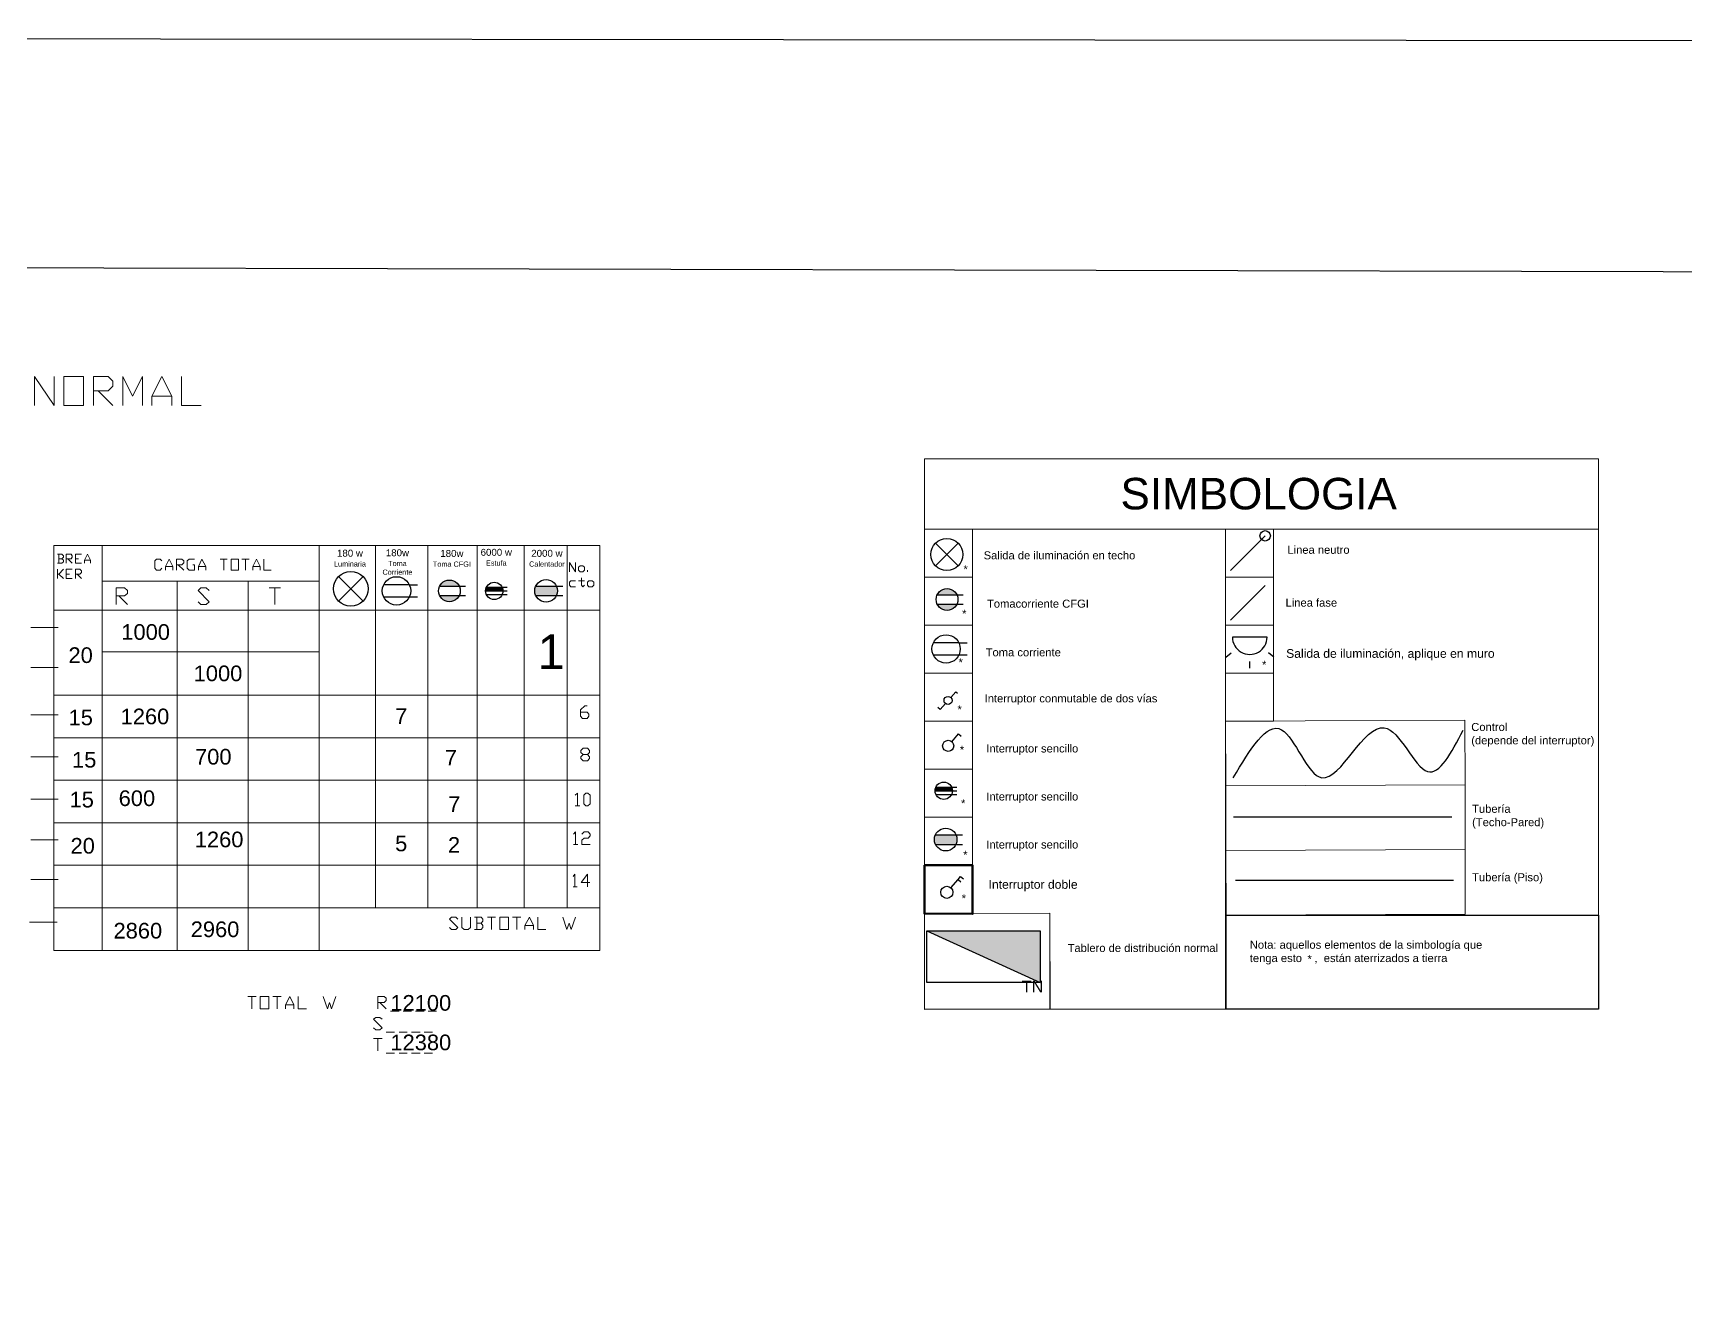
# Model space of a CAD drawing. Header units: metres. Extents: x 0 to 175, y -70 to 21.
# Drawn here: x 46.96 to 56.47, y 13.51 to 20.84 of the extents above; entities that cross this region are included whole.
import ezdxf

# ---------------------------------------------------------------- set-up
doc = ezdxf.new("R2010")
doc.units = ezdxf.units.M
doc.header["$LTSCALE"] = 0.5
doc.linetypes.add('ACAD_ISO02W100', pattern=[15, 12, -3])
for name, color, linetype in [('CONTROL', 24, 'ACAD_ISO02W100'), ('CUADRO', 7, 'Continuous'), ('CUADRO DE SIMBOLO', 7, 'Continuous'), ('ENCHUFES', 5, 'Continuous'), ('FASES', 7, 'Continuous'), ('LUMINARIA', 1, 'Continuous'), ('TABLERO', 7, 'Continuous'), ('TUBERIA-PISO', 7, 'ACAD_ISO02W100'), ('TUBERIA-TECHO-PARED', 7, 'Continuous')]:
    doc.layers.add(name, color=color, linetype=linetype)
doc.styles.get("Standard").update_dxf_attribs({"font": 'arial.ttf'})

# ---------------------------------------------------------------- blocks, each defined once
blk = doc.blocks.new('Tomacorriente')
at = {"layer": 'ENCHUFES'}
for p, q in [((0.0563, 0.0263), (-0.0563, 0.0263)), ((0.0563, 0.0263), (0.0923, 0.0263)), ((-0.0563, -0.0263), (0.0563, -0.0263)), ((0.0563, -0.0263), (0.0923, -0.0263))]:
    blk.add_line(p, q, dxfattribs=at)
blk.add_circle((0, 0), 0.0621, dxfattribs=at)
blk = doc.blocks.new('Toma corriente CFGI 1 Fase')
at = {"layer": 'ENCHUFES', "lineweight": 40}
h = blk.add_hatch(color=256, dxfattribs=at)
h.dxf.hatch_style = 1
h.paths.add_polyline_path([(-0.0453, 0.0211), (0.0453, 0.0211, 0.63707)])
h.paths.add_polyline_path([(0.0453, -0.0211), (-0.0453, -0.0211, 0.63707)])
at = {"layer": 'ENCHUFES'}
for p, q in [((-0.0453, 0.0211), (0.0743, 0.0211)), ((-0.0453, -0.0211), (0.0743, -0.0211))]:
    blk.add_line(p, q, dxfattribs=at)
blk.add_circle((0, 0), 0.05, dxfattribs=at)
blk = doc.blocks.new('Tomacorriente de dos fases con neutro (208V)')
at = {"layer": 'ENCHUFES', "lineweight": 100}
h = blk.add_hatch(color=256, dxfattribs=at)
h.dxf.hatch_style = 1
h.paths.add_polyline_path([(0.0453, 0.0211), (-0.0453, 0.0211, 0.109518), (-0.05, 0), (0.05, 0, 0.109518)])
at = {"layer": 'ENCHUFES'}
for p, q in [((-0.05, 0), (0.0751, 0)), ((-0.0453, 0.0211), (0.0743, 0.0211)), ((-0.0453, -0.0211), (0.0743, -0.0211))]:
    blk.add_line(p, q, dxfattribs=at)
blk.add_circle((0, 0), 0.05, dxfattribs=at)
blk = doc.blocks.new('Lampara')
at = {"layer": 'LUMINARIA'}
for q in [(-0.0707, 0.0707), (-0.0707, -0.0707), (0.0707, 0.0707), (0.0707, -0.0707)]:
    blk.add_line((0, 0), q, dxfattribs=at)
blk.add_circle((0, 0), 0.1, dxfattribs=at)
blk = doc.blocks.new('Tomacorriente de dos fases sin neutro (208v)')
at = {"layer": 'ENCHUFES'}
h = blk.add_hatch(color=256, dxfattribs=at)
h.dxf.hatch_style = 1
h.paths.add_polyline_path([(0.05, 0, 0.109518), (0.0453, 0.0211), (-0.0453, 0.0211, 0.109518), (-0.05, 0, 0.109518), (-0.0453, -0.0211), (0.0453, -0.0211, 0.109518)], flags=17)
h.paths.add_polyline_path([(0.0453, 0.0211), (-0.0453, 0.0211, 0.109518), (-0.05, 0, 0.109518), (-0.0453, -0.0211), (0.0453, -0.0211, 0.109518), (0.05, 0, 0.109518)], flags=17)
h = blk.add_hatch(color=256, dxfattribs=at)
h.dxf.hatch_style = 1
h.paths.add_polyline_path([(0.05, 0, 0.109518), (0.0453, 0.0211), (-0.0453, 0.0211, 0.109518), (-0.05, 0, 0.109518), (-0.0453, -0.0211), (0.0453, -0.0211, 0.109518)])
for p, q in [((-0.0453, 0.0211), (0.0743, 0.0211)), ((-0.0453, -0.0211), (0.0743, -0.0211))]:
    blk.add_line(p, q, dxfattribs=at)
blk.add_circle((0, 0), 0.05, dxfattribs=at)
blk = doc.blocks.new('INTERRUPTOR')
at = {"layer": 'LUMINARIA'}
for p, q in [((0.0228, 0.0261), (0.0649, 0.0745)), ((0.0649, 0.0745), (0.0802, 0.0612))]:
    blk.add_line(p, q, dxfattribs=at)
blk.add_circle((0, 0), 0.0347, dxfattribs=at)
blk = doc.blocks.new('CONMUTABLE')
at = {"layer": 'LUMINARIA'}
for p, q in [((-0.067, -0.076), (-0.087, -0.059)), ((-0.023, -0.026), (-0.067, -0.076))]:
    blk.add_line(p, q, dxfattribs=at)
blk.add_lwpolyline([(0.023, 0.026), (0.065, 0.074), (0.08, 0.061)], dxfattribs=at)
blk.add_circle((0, 0), 0.0347, dxfattribs=at)
blk = doc.blocks.new('Tablero')
at = {"layer": 'TABLERO'}
h = blk.add_hatch(color=256, dxfattribs=at)
h.dxf.hatch_style = 1
h.paths.add_polyline_path([(-0.2621, 0.1197), (0.2621, -0.1197), (0.2621, 0.1197)])
blk.add_line((-0.2621, 0.1197), (0.2621, -0.1197), dxfattribs=at)
blk.add_lwpolyline([(0.2621, -0.1197), (-0.2621, -0.1197), (-0.2621, 0.1197), (0.2621, 0.1197)], close=True, dxfattribs=at)
blk = doc.blocks.new('FASE NEUTRO')
at = {"layer": 'FASES', "ltscale": 0.5}
h = blk.add_hatch(dxfattribs=at)
h.set_pattern_fill('ANGLE', color=256)
h.set_pattern_definition([(0, (0, 0), (0, 6.985), [5.08, -1.905]), (90, (0, 0), (-6.985, 4e-16), [5.08, -1.905])])
h.paths.add_polyline_path([(0.07, 0.1, 1), (0.13, 0.1, 1)])
blk.add_lwpolyline([(-0.1, -0.1), (0.1, 0.1)], dxfattribs=at)
blk.add_circle((0.1, 0.1), 0.03, dxfattribs=at)
blk = doc.blocks.new('FASE')
at = {"layer": 'FASES', "ltscale": 0.5}
blk.add_line((-0.1, -0.1), (0.1, 0.1), dxfattribs=at)
blk = doc.blocks.new('Salida iluminacion. aplique muro')
at = {"layer": 'LUMINARIA'}
for p, q in [((0, 0.1), (0, -0.1)), ((0.1157, 0.1379), (0.09, 0.1072)), ((0.18, 0), (0.14, 0)), ((0.1157, -0.1379), (0.09, -0.1072))]:
    blk.add_line(p, q, dxfattribs=at)
blk.add_arc((0, 0), 0.1, 270, 90, dxfattribs=at)

msp = doc.modelspace()

# ---------------------------------------------------------------- linework, layer by layer
at = {"layer": 'CONTROL'}
msp.add_spline([(53.8645, 16.559), (54.1419, 16.8352), (54.3749, 16.559), (54.7335, 16.8469), (54.9829, 16.5945), (55.187, 16.8319)], degree=3, dxfattribs=at)
at = {"layer": 'CUADRO'}
for points in [[(17.2262, 20.8448), (60.2354, 20.7976), (60.2354, -0.8382), (17.2262, -0.791)], [(40.0202, 19.5112), (59.6012, 19.464), (59.6012, -0.0475), (40.0202, -0.0003)]]:
    msp.add_lwpolyline(points, close=True, dxfattribs=at)
at = {"layer": 'CUADRO DE SIMBOLO', "lineweight": 20}
for points in [[(52.0868, 18.3951), (55.9662, 18.3951), (55.9662, 17.9902), (52.0868, 17.9902)], [(52.0868, 17.9902), (52.3632, 17.9902), (52.3632, 17.7138), (52.0868, 17.7138)], [(52.0872, 17.9902), (53.8203, 17.9902), (53.8203, 15.2263), (52.0872, 15.2263)], [(53.8203, 17.9902), (54.0967, 17.9902), (54.0967, 17.7138), (53.8203, 17.7138)], [(53.8203, 17.9902), (55.9662, 17.9902), (55.9662, 15.2263), (53.8203, 15.2263)], [(52.0868, 17.7138), (52.3632, 17.7138), (52.3632, 17.4374), (52.0868, 17.4374)], [(53.8203, 17.7138), (54.0967, 17.7138), (54.0967, 17.4374), (53.8203, 17.4374)], [(52.0868, 17.4374), (52.3632, 17.4374), (52.3632, 17.161), (52.0868, 17.161)], [(53.8203, 17.4374), (54.0967, 17.4374), (54.0967, 17.161), (53.8203, 17.161)], [(52.0872, 17.161), (52.3636, 17.161), (52.3636, 16.8846), (52.0872, 16.8846)], [(53.8203, 17.161), (54.0967, 17.161), (54.0967, 16.8846), (53.8203, 16.8846)], [(52.0872, 16.8846), (52.3636, 16.8846), (52.3636, 16.6082), (52.0872, 16.6082)], [(53.8203, 16.8846), (55.1973, 16.8904), (55.1981, 16.5185), (53.8211, 16.5127)], [(52.0872, 16.6082), (52.3636, 16.6082), (52.3636, 16.3318), (52.0872, 16.3318)], [(53.8211, 16.5127), (55.1981, 16.5185), (55.1989, 16.1466), (53.8219, 16.1407)], [(52.0872, 16.3318), (52.3636, 16.3318), (52.3636, 16.0554), (52.0872, 16.0554)], [(53.8219, 16.1407), (55.1989, 16.1466), (55.1997, 15.7746), (53.8227, 15.7688)], [(52.0872, 15.7775), (52.8089, 15.779), (52.8101, 15.2262), (52.0872, 15.2247)], [(52.0872, 15.7775), (52.8089, 15.779), (52.8089, 15.2262), (52.0872, 15.2247)]]:
    msp.add_lwpolyline(points, close=True, dxfattribs=at)
at = {"layer": 'CUADRO DE SIMBOLO', "lineweight": 100}
msp.add_lwpolyline([(52.0872, 16.0554), (52.3636, 16.0554), (52.3635, 15.7753), (52.0872, 15.7775)], close=True, dxfattribs=at)
at = {"layer": 'CUADRO DE SIMBOLO', "ltscale": 0.5}
msp.add_lwpolyline([(53.8227, 15.7688), (55.9662, 15.7688), (55.9662, 15.2263), (53.8227, 15.2263)], close=True, dxfattribs=at)
at = {"layer": 'LUMINARIA', "ltscale": 0.5}
for p, q in [((52.2805, 15.9739), (52.2944, 15.9898)), ((52.2944, 15.9898), (52.3108, 15.9764))]:
    msp.add_line(p, q, dxfattribs=at)
at = {"layer": 'TABLERO', "color": 7, "linetype": 'Continuous', "lineweight": 18, "true_color": 0x000007}
for p, q in [((47.3318, 18.7848), (47.416, 18.7005)), ((47.6413, 18.7555), (47.7549, 18.7555)), ((47.355, 17.8963), (47.355, 15.5643)), ((48.6025, 17.8963), (48.6025, 15.5643)), ((48.9268, 17.8963), (48.9268, 15.8097)), ((49.229, 17.8963), (49.229, 15.8097)), ((49.513, 17.8963), (49.513, 15.8097)), ((49.7823, 17.8963), (49.7823, 15.8097)), ((50.0314, 17.8963), (50.0314, 15.8097)), ((47.1058, 17.845), (47.1058, 17.7937)), ((47.1571, 17.8193), (47.1828, 17.7937)), ((47.2011, 17.8193), (47.2176, 17.8193)), ((47.2011, 17.7937), (47.2359, 17.7937)), ((47.2524, 17.8102), (47.2872, 17.8102)), ((48.0328, 17.8175), (48.0749, 17.8175)), ((48.0548, 17.8175), (48.0548, 17.7534)), ((48.1592, 17.8175), (48.2013, 17.8175)), ((48.1793, 17.8175), (48.1793, 17.7534)), ((47.0967, 17.7058), (47.0967, 17.7589)), ((47.1058, 17.7314), (47.1315, 17.7058)), ((47.148, 17.7314), (47.1663, 17.7314)), ((47.148, 17.7058), (47.1828, 17.7058)), ((47.2103, 17.7314), (47.2359, 17.7058)), ((47.7195, 17.7754), (47.7617, 17.7754)), ((47.7928, 17.7845), (47.8239, 17.7534)), ((47.9082, 17.7754), (47.9503, 17.7754)), ((48.2215, 17.7754), (48.2636, 17.7754)), ((50.1486, 17.7442), (50.1486, 17.7534)), ((48.6025, 17.6911), (47.355, 17.6911)), ((47.4502, 17.605), (47.4997, 17.5555)), ((47.7855, 17.6911), (47.7855, 15.5643)), ((48.194, 17.6911), (48.194, 15.5643)), ((48.3149, 17.6526), (48.3808, 17.6526)), ((48.3479, 17.6526), (48.3479, 17.5555)), ((50.0955, 17.6929), (50.1303, 17.6929)), ((47.0765, 17.5226), (50.2183, 17.5226)), ((46.9446, 17.4237), (47.1022, 17.4237)), ((48.6016, 17.2828), (47.355, 17.2828)), ((46.9446, 17.1928), (47.1022, 17.1928)), ((47.0765, 17.0335), (50.2183, 17.0335)), ((46.9446, 16.9217), (47.1022, 16.9217)), ((47.0765, 16.788), (50.2183, 16.788)), ((46.9446, 16.6799), (47.1022, 16.6799)), ((47.0765, 16.5443), (50.2183, 16.5443)), ((46.9446, 16.4363), (47.1022, 16.4363)), ((50.0772, 16.3978), (50.1028, 16.3978)), ((47.0765, 16.2989), (50.2183, 16.2989)), ((46.9446, 16.2018), (47.1022, 16.2018)), ((50.068, 16.1743), (50.0919, 16.1743)), ((47.0765, 16.0552), (50.2183, 16.0552)), ((46.9446, 15.9728), (47.1022, 15.9728)), ((50.0644, 15.9306), (50.0882, 15.9306)), ((47.0765, 15.8097), (50.2183, 15.8097)), ((46.9373, 15.7273), (47.0948, 15.7273)), ((49.5111, 15.7566), (49.5111, 15.6852)), ((49.5716, 15.7566), (49.6192, 15.7566)), ((49.5954, 15.7566), (49.5954, 15.6852)), ((49.7163, 15.7566), (49.7639, 15.7566)), ((49.7401, 15.7566), (49.7401, 15.6852)), ((49.7878, 15.709), (49.8372, 15.709)), ((47.0948, 15.5643), (49.5295, 15.5643)), ((48.1928, 15.3005), (48.2404, 15.3005)), ((48.2166, 15.3005), (48.2166, 15.229)), ((48.3375, 15.3005), (48.3851, 15.3005)), ((48.3613, 15.3005), (48.3613, 15.229)), ((48.4089, 15.2528), (48.4584, 15.2528)), ((48.953, 15.2657), (48.9896, 15.229)), ((49.0134, 15.2162), (49.0629, 15.2162)), ((49.0867, 15.2162), (49.1344, 15.2162)), ((49.1582, 15.2162), (49.2076, 15.2162)), ((49.2314, 15.2162), (49.2791, 15.2162)), ((48.9164, 15.0587), (48.9658, 15.0587)), ((48.942, 15.0587), (48.942, 14.9872)), ((48.9896, 15.0953), (49.0373, 15.0953)), ((49.0629, 15.0953), (49.1105, 15.0953)), ((49.1344, 15.0953), (49.1838, 15.0953)), ((49.2076, 15.0953), (49.2553, 15.0953)), ((48.9896, 14.9744), (49.0373, 14.9744)), ((49.0629, 14.9744), (49.1105, 14.9744)), ((49.1344, 14.9744), (49.1838, 14.9744)), ((49.2076, 14.9744), (49.2553, 14.9744))]:
    msp.add_line(p, q, dxfattribs=at)
for points in [[(46.9654, 18.7005), (46.9654, 18.869), (47.079, 18.7005), (47.079, 18.869)], [(47.3043, 18.7005), (47.3043, 18.869), (47.3885, 18.869), (47.416, 18.8416), (47.416, 18.8122), (47.3885, 18.7848), (47.3043, 18.7848)], [(47.4728, 18.7005), (47.4728, 18.869), (47.5296, 18.7555), (47.5864, 18.869), (47.5864, 18.7005)], [(47.6413, 18.7005), (47.6413, 18.7555), (47.6981, 18.869), (47.7549, 18.7555), (47.7549, 18.7005)], [(47.8117, 18.869), (47.8117, 18.7005), (47.9235, 18.7005)], [(47.1223, 17.8193), (47.1315, 17.8285), (47.1315, 17.8358), (47.1223, 17.845), (47.0967, 17.845)], [(47.0967, 17.7937), (47.1223, 17.7937), (47.1315, 17.801), (47.1315, 17.8102), (47.1223, 17.8193), (47.1058, 17.8193)], [(47.148, 17.7937), (47.148, 17.845), (47.1754, 17.845), (47.1828, 17.8358), (47.1828, 17.8285), (47.1754, 17.8193), (47.148, 17.8193)], [(47.2011, 17.7937), (47.2011, 17.845), (47.2359, 17.845)], [(47.2524, 17.7937), (47.2524, 17.8102), (47.2707, 17.845), (47.2872, 17.8102), (47.2872, 17.7937)], [(47.6975, 17.7644), (47.6884, 17.7534), (47.6664, 17.7534), (47.6572, 17.7644), (47.6572, 17.8065), (47.6664, 17.8175), (47.6884, 17.8175), (47.6975, 17.8065)], [(47.7195, 17.7534), (47.7195, 17.7754), (47.7397, 17.8175), (47.7617, 17.7754), (47.7617, 17.7534)], [(47.7818, 17.7534), (47.7818, 17.8175), (47.813, 17.8175), (47.8239, 17.8065), (47.8239, 17.7955), (47.813, 17.7845), (47.7818, 17.7845)], [(47.8771, 17.7845), (47.8862, 17.7845), (47.8862, 17.7534), (47.8551, 17.7534), (47.8441, 17.7644), (47.8441, 17.8065), (47.8551, 17.8175), (47.8862, 17.8175)], [(47.9082, 17.7534), (47.9082, 17.7754), (47.9284, 17.8175), (47.9503, 17.7754), (47.9503, 17.7534)], [(48.2215, 17.7534), (48.2215, 17.7754), (48.2435, 17.8175), (48.2636, 17.7754), (48.2636, 17.7534)], [(48.2856, 17.8175), (48.2856, 17.7534), (48.3277, 17.7534)], [(50.0442, 17.7442), (50.0442, 17.7974), (50.079, 17.7442), (50.079, 17.7974)], [(47.1315, 17.7589), (47.1058, 17.7314), (47.0967, 17.7314)], [(47.148, 17.7058), (47.148, 17.7589), (47.1828, 17.7589)], [(47.2011, 17.7058), (47.2011, 17.7589), (47.2267, 17.7589), (47.2359, 17.7497), (47.2359, 17.7406), (47.2267, 17.7314), (47.2011, 17.7314)], [(50.1138, 17.7094), (50.1138, 17.6673), (50.1212, 17.6581), (50.1303, 17.6673)], [(47.4356, 17.5555), (47.4356, 17.6526), (47.4832, 17.6526), (47.4997, 17.6362), (47.4997, 17.6197), (47.4832, 17.605), (47.4356, 17.605)], [(47.9064, 17.572), (47.9229, 17.5555), (47.954, 17.5555), (47.9705, 17.572), (47.9064, 17.6362), (47.9229, 17.6526), (47.954, 17.6526), (47.9705, 17.6362)], [(50.079, 17.6929), (50.0515, 17.6929), (50.0442, 17.6838), (50.0442, 17.6673), (50.0515, 17.6581), (50.079, 17.6581)], [(50.1083, 16.9364), (50.145, 16.9364), (50.156, 16.9254), (50.156, 16.9125), (50.145, 16.8997), (50.1193, 16.8997), (50.1083, 16.9125), (50.1083, 16.9492), (50.1322, 16.973), (50.145, 16.973)], [(50.123, 16.6561), (50.1102, 16.6689), (50.1102, 16.6799), (50.123, 16.6927), (50.1468, 16.6927), (50.1596, 16.7037), (50.1596, 16.7165), (50.1468, 16.7294), (50.123, 16.7294), (50.1102, 16.7165), (50.1102, 16.7037), (50.123, 16.6927)], [(50.1468, 16.6927), (50.1596, 16.6799), (50.1596, 16.6689), (50.1468, 16.6561), (50.123, 16.6561)], [(50.0772, 16.4582), (50.09, 16.4692), (50.09, 16.3978)], [(50.068, 16.2347), (50.079, 16.2476), (50.079, 16.1743)], [(50.1157, 16.2347), (50.1285, 16.2476), (50.1523, 16.2476), (50.1633, 16.2347), (50.1633, 16.2238), (50.1523, 16.2109), (50.1285, 16.2109), (50.1157, 16.1999), (50.1157, 16.1743), (50.1633, 16.1743)], [(50.0644, 15.9911), (50.0754, 16.0039), (50.0754, 15.9306)], [(50.1615, 15.9563), (50.112, 15.9563), (50.1486, 16.0039), (50.1486, 15.9306)], [(49.3536, 15.6962), (49.3646, 15.6852), (49.3902, 15.6852), (49.4012, 15.6962), (49.3536, 15.7456), (49.3646, 15.7566), (49.3902, 15.7566), (49.4012, 15.7456)], [(49.425, 15.7566), (49.425, 15.6962), (49.4379, 15.6852), (49.4617, 15.6852), (49.4745, 15.6962), (49.4745, 15.7566)], [(49.535, 15.7218), (49.5459, 15.7328), (49.5459, 15.7456), (49.535, 15.7566), (49.4983, 15.7566)], [(49.4983, 15.6852), (49.535, 15.6852), (49.5459, 15.6962), (49.5459, 15.709), (49.535, 15.7218), (49.5111, 15.7218)], [(49.7878, 15.6852), (49.7878, 15.709), (49.8134, 15.7566), (49.8372, 15.709), (49.8372, 15.6852)], [(49.861, 15.7566), (49.861, 15.6852), (49.9087, 15.6852)], [(50.0058, 15.7566), (50.0296, 15.6852), (50.0424, 15.7218), (50.0534, 15.6852), (50.079, 15.7566)], [(48.4089, 15.229), (48.4089, 15.2528), (48.4346, 15.3005), (48.4584, 15.2528), (48.4584, 15.229)], [(48.4822, 15.3005), (48.4822, 15.229), (48.5298, 15.229)], [(48.6269, 15.3005), (48.6507, 15.229), (48.6636, 15.2657), (48.6745, 15.229), (48.7002, 15.3005)], [(48.942, 15.229), (48.942, 15.3005), (48.9768, 15.3005), (48.9896, 15.2895), (48.9896, 15.2767), (48.9768, 15.2657), (48.942, 15.2657)], [(48.9164, 15.1191), (48.9292, 15.1081), (48.953, 15.1081), (48.9658, 15.1191), (48.9164, 15.1686), (48.9292, 15.1796), (48.953, 15.1796), (48.9658, 15.1686)]]:
    msp.add_lwpolyline(points, dxfattribs=at)
for points in [[(47.1339, 18.7005), (47.2475, 18.7005), (47.2475, 18.869), (47.1339, 18.869)], [(47.0765, 15.5643), (50.2183, 15.5643), (50.2183, 17.8963), (47.0765, 17.8963)], [(48.0969, 17.7534), (48.139, 17.7534), (48.139, 17.8175), (48.0969, 17.8175)], [(50.1212, 17.7442), (50.1047, 17.7442), (50.0955, 17.7534), (50.0955, 17.7717), (50.1047, 17.779), (50.1212, 17.779), (50.1303, 17.7717), (50.1303, 17.7534)], [(50.1743, 17.6581), (50.156, 17.6581), (50.1486, 17.6673), (50.1486, 17.6838), (50.156, 17.6929), (50.1743, 17.6929), (50.1834, 17.6838), (50.1834, 17.6673)], [(50.1376, 16.3978), (50.1267, 16.4088), (50.1267, 16.4582), (50.1376, 16.4692), (50.1505, 16.4692), (50.1633, 16.4582), (50.1633, 16.4088), (50.1505, 16.3978)], [(49.643, 15.6852), (49.6925, 15.6852), (49.6925, 15.7566), (49.643, 15.7566)], [(48.2642, 15.229), (48.3137, 15.229), (48.3137, 15.3005), (48.2642, 15.3005)]]:
    msp.add_lwpolyline(points, close=True, dxfattribs=at)
at = {"layer": 'TUBERIA-PISO'}
msp.add_line((53.8766, 15.9696), (55.1312, 15.9696), dxfattribs=at)
at = {"layer": 'TUBERIA-TECHO-PARED'}
msp.add_lwpolyline([(53.8665, 16.3336), (55.1212, 16.3336)], dxfattribs=at)

# ---------------------------------------------------------------- block references
at = {"layer": 'CUADRO DE SIMBOLO', "xscale": 0.9212998080187064, "yscale": 0.9212998080187064, "zscale": 0.9212998080187064}
msp.add_blockref('Lampara', (52.2156, 17.8439), dxfattribs=at)
at = {"layer": 'CUADRO DE SIMBOLO', "lineweight": 20, "xscale": 0.6748807551529334, "yscale": 0.6748807551529334, "zscale": 0.6748807551529334}
msp.add_blockref('CONMUTABLE', (52.2229, 17.0038), dxfattribs=at)
at = {"layer": 'CUADRO DE SIMBOLO', "lineweight": 100, "xscale": 0.9212998080187064, "yscale": 0.9212998080187064, "zscale": 0.9212998080187064}
msp.add_blockref('INTERRUPTOR', (52.2235, 16.7424), dxfattribs=at)
at = {"layer": 'ENCHUFES'}
for name, p, xscale, yscale, zscale in [('Toma corriente CFGI 1 Fase', (52.2169, 17.5849), 1.253129811695345, 1.253129811695345, 1.253129811695345), ('Tomacorriente', (52.2116, 17.3003), 1.313023706402561, 1.313023706402561, 1.313023706402561), ('Tomacorriente de dos fases sin neutro (208v)', (52.2091, 16.2029, 2.51), 1.302395928433255, 1.302395928433255, 1.302395928433255)]:
    msp.add_blockref(name, p, dxfattribs=dict(at, xscale=xscale, yscale=yscale, zscale=zscale))
msp.add_blockref('Tomacorriente de dos fases con neutro (208V)', (52.1981, 16.4841), dxfattribs=at)
at = {"layer": 'FASES', "ltscale": 0.5}
for name, p in [('FASE NEUTRO', (53.9479, 17.851)), ('FASE', (53.9483, 17.5656))]:
    msp.add_blockref(name, p, dxfattribs=at)
at = {"layer": 'LUMINARIA', "lineweight": 100, "rotation": 269.999999999999}
msp.add_blockref('Salida iluminacion. aplique muro', (53.9592, 17.3687), dxfattribs=at)
at = {"layer": 'LUMINARIA'}
msp.add_blockref('INTERRUPTOR', (52.2156, 15.8994), dxfattribs=at)
at = {"layer": 'TABLERO'}
for name, p in [('Lampara', (48.7856, 17.6465)), ('Tomacorriente de dos fases con neutro (208V)', (49.6109, 17.6343))]:
    msp.add_blockref(name, p, dxfattribs=at)
for name, p, xscale, yscale, zscale in [('Tomacorriente', (49.0485, 17.6345), 1.313023706402561, 1.313023706402561, 1.313023706402561), ('Toma corriente CFGI 1 Fase', (49.3528, 17.6343), 1.253129811695345, 1.253129811695345, 1.253129811695345), ('Tomacorriente de dos fases sin neutro (208v)', (49.9092, 17.6343, 2.51), 1.302395928433255, 1.302395928433255, 1.302395928433255), ('Tablero', (52.4268, 15.5297), 1.244900427651544, 1.244900427651544, 1.244900427651544)]:
    msp.add_blockref(name, p, dxfattribs=dict(at, xscale=xscale, yscale=yscale, zscale=zscale))

# ---------------------------------------------------------------- texts
at = {"layer": 'CUADRO DE SIMBOLO', "lineweight": 100, "attachment_point": 1}
for s, width, gutter_width, insert, char_height in [('\\pxt18;SIMBOLOGIA', 1.813936, 45.336, (53.2153, 18.2847), 0.181344), ('\\pxt18;Linea neutro ', 1.226382, 11.5162, (54.1758, 17.8939), 0.046065), ('Salida de iluminación en techo', 0.948274, 11.5162, (52.4276, 17.8621), 0.046065), ('\\pxt18;Tomacorriente CFGI', 1.226382, 11.5162, (52.447, 17.5839), 0.046065), ('\\pxt18;Linea fase', 1.226382, 11.5162, (54.1652, 17.5897), 0.046065), ('\\pxt18;Toma corriente', 1.226382, 11.5162, (52.4393, 17.3038), 0.046065), ('Salida de iluminación, aplique en muro', 1.236384, 12.5, (54.1686, 17.2991), 0.05), ('\\pxt18;Interruptor conmutable de dos vías', 1.226382, 11.5162, (52.4333, 17.0386), 0.046065), ('Control \\P(depende del interruptor)', 0.969462, 11.5162, (55.2339, 16.8741), 0.046065), ('Interruptor sencillo', 0.571553, 11.5162, (52.443, 16.7503), 0.046065), ('Interruptor sencillo', 0.571553, 11.5162, (52.443, 16.4739), 0.046065), ('Tubería\\P(Techo-Pared)', 0.969462, 11.5162, (55.2388, 16.403), 0.046065), ('Interruptor sencillo', 0.571553, 11.5162, (52.443, 16.1975), 0.046065), ('Tubería (Piso)', 0.969462, 11.5162, (55.2388, 16.0093), 0.046065), ('Interruptor doble', 0.620377, 12.5, (52.456, 15.9699), 0.05), ('Tablero de distribución normal', 0.823783, 11.5162, (52.9109, 15.6023), 0.046065)]:
    msp.add_mtext_dynamic_manual_height_columns(s, width=width, gutter_width=gutter_width, heights=[0], dxfattribs=dict(at, insert=insert, char_height=char_height))
at = {"layer": 'CUADRO DE SIMBOLO', "ltscale": 0.5, "attachment_point": 1}
for s, width, insert, char_height in [('*', 0.062421, (52.3116, 17.7819), 0.0461), ('*', 0.062421, (52.3035, 17.5267), 0.0461), ('*', 0.062421, (52.2833, 17.2466), 0.0461), ('*', 0.062421, (54.03, 17.233), 0.0461), ('*', 0.062421, (52.2772, 16.9757), 0.0461), ('*', 0.062421, (52.2904, 16.7434), 0.0461), ('*', 0.062421, (52.2975, 16.435), 0.0461), ('*', 0.062421, (52.3097, 16.1389), 0.0461), ('*', 0.062421, (52.3015, 15.8882), 0.0461), ('Nota: aquellos elementos de la simbología que tenga esto    ,  están aterrizados a tierra', 1.418788, (53.9593, 15.6208), 0.046067), ('*', 0.062421, (54.2916, 15.5389), 0.0461)]:
    msp.add_mtext_dynamic_manual_height_columns(s, width=width, gutter_width=0.5916, heights=[0], dxfattribs=dict(at, insert=insert, char_height=char_height))
at = {"layer": 'TABLERO', "attachment_point": 1}
for s, width, gutter_width, insert, char_height in [('\\pxqc;180 w\\P{\\H0.75x;Luminaria}', 0.225325, 12.5, (48.668, 17.8713), 0.04), ('\\pxqc;180w\\P{\\H0.75x;Toma Corriente}', 0.225325, 12.5, (48.9411, 17.8737), 0.04), ('\\pxqc;180w\\P{\\H0.75x;Toma CFGI}', 0.225325, 12.5, (49.2546, 17.87), 0.04), ('\\pxqc;6000 w\\P{\\H0.75x;Estufa}', 0.225325, 12.5, (49.51, 17.8763), 0.04), ('\\pxqc;2000 w\\P{\\H0.75x;Calentador}', 0.225325, 12.5, (49.8015, 17.8705), 0.04), ('1000', 0.090104, 0.4505, (47.4647, 17.4428), 0.0901), ('1', 0.090104, 0.4505, (49.8604, 17.3838), 0.2), ('20', 0.090104, 0.4505, (47.1606, 17.3094), 0.0901), ('1000', 0.090104, 0.4505, (47.8813, 17.2046), 0.0901), ('15', 0.090104, 0.4505, (47.1614, 16.9509), 0.0901), ('1260', 0.090104, 0.4505, (47.4609, 16.9567), 0.0901), ('7', 0.090104, 0.4505, (49.0406, 16.959), 0.0901), ('15', 0.090104, 0.4505, (47.1811, 16.7074), 0.0901), ('700', 0.090104, 0.4505, (47.8892, 16.7248), 0.0901), ('7', 0.090104, 0.4505, (49.3269, 16.7195), 0.0901), ('15', 0.090104, 0.4505, (47.167, 16.4781), 0.0901), ('600', 0.090104, 0.4505, (47.4495, 16.4861), 0.0901), ('7', 0.090104, 0.4505, (49.346, 16.4525), 0.0901), ('20', 0.090104, 0.4505, (47.1726, 16.2123), 0.0901), ('1260', 0.090104, 0.4505, (47.8876, 16.2487), 0.0901), ('5', 0.090104, 0.4505, (49.0406, 16.2257), 0.0901), ('2', 0.090104, 0.4505, (49.3447, 16.2173), 0.0901), ('2860', 0.090104, 0.4505, (47.4199, 15.7236), 0.0901), ('2960', 0.090104, 0.4505, (47.8642, 15.7318), 0.0901), ('TN', 0.055699, 4.1526, (52.6471, 15.3903), 0.06644), ('12100', 0.090104, 0.4505, (49.0134, 15.3082), 0.0901), ('12380', 0.090104, 0.4505, (49.0134, 15.0807), 0.0901)]:
    msp.add_mtext_dynamic_manual_height_columns(s, width=width, gutter_width=gutter_width, heights=[0], dxfattribs=dict(at, insert=insert, char_height=char_height))

doc.saveas('drawing.dxf')
